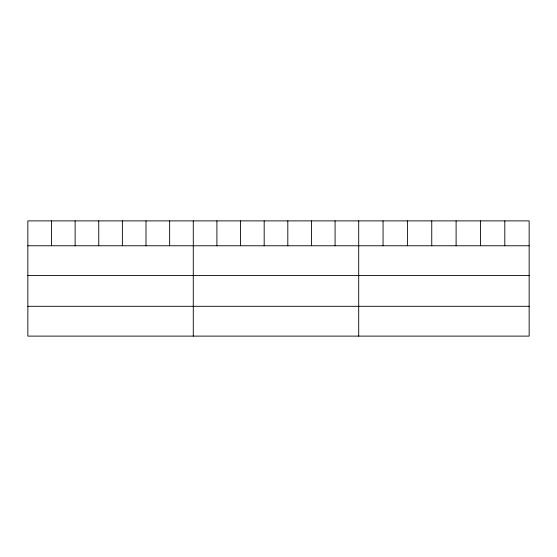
<?xml version="1.0" encoding="UTF-8"?>
<svg xmlns="http://www.w3.org/2000/svg" width="557" height="557" viewBox="0 0 557 557"><rect width="100%" height="100%" fill="white"/><g stroke="black" fill="none" stroke-linecap="round" stroke-linejoin="round"><path stroke-width="0.84" d="M529.15 245.769L529.15 336.115L27.85 336.115L27.85 220.885L529.15 220.885L529.15 245.769L27.85 245.769M27.85 275.583L529.15 275.583M27.85 306.301L529.15 306.301M504.802 220.885L504.802 245.769M480.454 220.885L480.454 245.769M456.106 220.885L456.106 245.769M431.752 220.885L431.752 245.769M407.404 220.885L407.404 245.769M383.056 220.885L383.056 245.769M358.708 220.885L358.708 336.115M335.077 220.885L335.077 245.769M311.44 220.885L311.44 245.769M287.809 220.885L287.809 245.769M264.178 220.885L264.178 245.769M240.547 220.885L240.547 245.769M216.91 220.885L216.91 245.769M193.279 220.885L193.279 336.115M169.648 220.885L169.648 245.769M146.011 220.885L146.011 245.769M122.38 220.885L122.38 245.769M98.749 220.885L98.749 245.769M75.118 220.885L75.118 245.769M51.481 220.885L51.481 245.769"/></g></svg>
